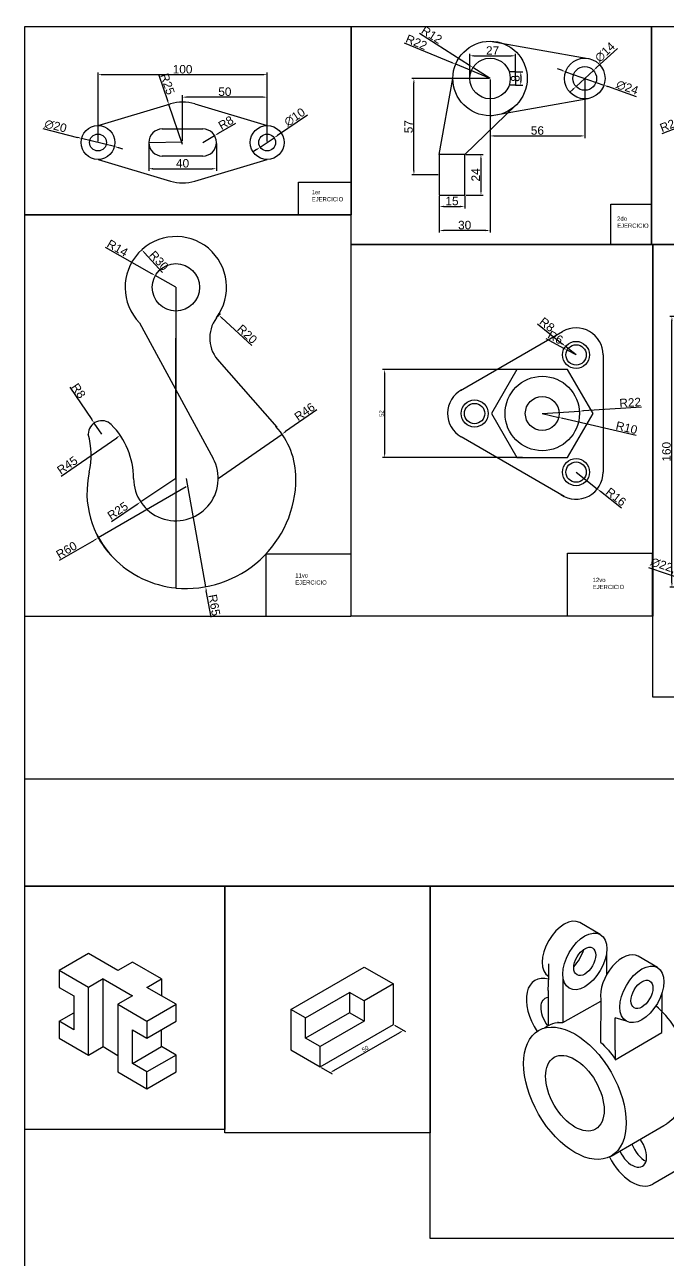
# Model space of a CAD drawing. Header units: millimetres. Extents: x 0 to 5174, y 0 to 1719.
# Drawn here: x 2487 to 2867, y 969 to 1699 of the extents above; entities that cross this region are included whole.
import ezdxf

# ---------------------------------------------------------------- set-up
doc = ezdxf.new("R2010")
doc.units = ezdxf.units.MM
doc.styles.get("Standard").update_dxf_attribs({"font": 'arial.ttf'})
doc.dimstyles.new('ISO-25', dxfattribs={"dimtxt": 2.5, "dimasz": 2.5, "dimexe": 1.25, "dimexo": 0.625, "dimtad": 1, "dimtxsty": 'Standard', "dimcen": 2.5, "dimadec": 0, "dimazin": 0, "dimtfac": 1, "dimtmove": 0, "dimatfit": 3, "dimfxl": 1, "dimarcsym": 0})

# ---------------------------------------------------------------- blocks, each defined once
blk = doc.blocks.new('*D1')
at = {"color": 0, "lineweight": -2, "transparency": 16777216}
for p, q in [((2529.92, 1630.18), (2529.92, 1670.9)), ((2532.42, 1669.65), (2627.42, 1669.65)), ((2629.92, 1630.18), (2629.92, 1670.9))]:
    blk.add_line(p, q, dxfattribs=at)
at = {"color": 0, "transparency": 16777216}
for points in [[(2532.42, 1670.06), (2532.42, 1669.23), (2529.92, 1669.65)], [(2627.42, 1670.06), (2627.42, 1669.23), (2629.92, 1669.65)]]:
    blk.add_solid(points, dxfattribs=at)
at = {"layer": 'Defpoints', "color": 0, "transparency": 16777216}
for p in [(2629.92, 1669.65), (2529.92, 1629.55), (2629.92, 1629.55)]:
    blk.add_point(p, dxfattribs=at)
at = {"color": 0, "transparency": 16777216, "insert": (2579.92, 1672.82), "char_height": 5, "attachment_point": 5}
blk.add_mtext('100', dxfattribs=at)
blk = doc.blocks.new('*D2')
at = {"color": 0, "lineweight": -2, "transparency": 16777216}
for p, q in [((2559.92, 1628.93), (2559.92, 1612.8)), ((2599.92, 1628.93), (2599.92, 1612.8)), ((2562.42, 1614.05), (2597.42, 1614.05))]:
    blk.add_line(p, q, dxfattribs=at)
at = {"color": 0, "transparency": 16777216}
for points in [[(2562.42, 1614.47), (2562.42, 1613.63), (2559.92, 1614.05)], [(2597.42, 1614.47), (2597.42, 1613.63), (2599.92, 1614.05)]]:
    blk.add_solid(points, dxfattribs=at)
at = {"layer": 'Defpoints', "color": 0, "transparency": 16777216}
for p in [(2559.92, 1629.55), (2599.92, 1629.55), (2599.92, 1614.05)]:
    blk.add_point(p, dxfattribs=at)
at = {"color": 0, "transparency": 16777216, "insert": (2579.92, 1617.23), "char_height": 5, "attachment_point": 5}
blk.add_mtext('40', dxfattribs=at)
blk = doc.blocks.new('*D3')
at = {"color": 0, "lineweight": -2, "transparency": 16777216}
for p, q in [((2579.91, 1630.57), (2579.91, 1657.61)), ((2629.92, 1630.18), (2629.92, 1657.61)), ((2627.42, 1656.36), (2582.41, 1656.36))]:
    blk.add_line(p, q, dxfattribs=at)
at = {"color": 0, "transparency": 16777216}
for points in [[(2582.41, 1656.78), (2582.41, 1655.94), (2579.91, 1656.36)], [(2627.42, 1656.78), (2627.42, 1655.94), (2629.92, 1656.36)]]:
    blk.add_solid(points, dxfattribs=at)
at = {"layer": 'Defpoints', "color": 0, "transparency": 16777216}
for p in [(2579.91, 1656.36), (2579.91, 1629.95), (2629.92, 1629.55)]:
    blk.add_point(p, dxfattribs=at)
at = {"color": 0, "transparency": 16777216, "insert": (2604.92, 1659.54), "char_height": 5, "attachment_point": 5}
blk.add_mtext('50', dxfattribs=at)
blk = doc.blocks.new('*D4')
at = {"color": 0, "lineweight": -2, "transparency": 16777216}
for p, q in [((2653.81, 1645.65), (2636.14, 1633.74)), ((2625.77, 1626.76), (2634.07, 1632.35)), ((2623.7, 1625.36), (2621.63, 1623.97))]:
    blk.add_line(p, q, dxfattribs=at)
at = {"color": 0, "transparency": 16777216}
for points in [[(2635.91, 1634.09), (2636.37, 1633.4), (2634.07, 1632.35)], [(2623.47, 1625.71), (2623.93, 1625.02), (2625.77, 1626.76)]]:
    blk.add_solid(points, dxfattribs=at)
at = {"layer": 'Defpoints', "color": 0, "transparency": 16777216}
for p in [(2634.07, 1632.35), (2625.77, 1626.76)]:
    blk.add_point(p, dxfattribs=at)
at = {"color": 0, "transparency": 16777216, "insert": (2646.21, 1644.53), "char_height": 5, "attachment_point": 5, "rotation": 33.96758}
blk.add_mtext('∅10', dxfattribs=at)
blk = doc.blocks.new('*D5')
at = {"color": 0, "lineweight": -2, "transparency": 16777216}
for p, q in [((2497.33, 1637.73), (2517.79, 1632.6)), ((2539.62, 1627.12), (2520.22, 1631.99)), ((2542.04, 1626.51), (2544.47, 1625.9))]:
    blk.add_line(p, q, dxfattribs=at)
at = {"color": 0, "transparency": 16777216}
for points in [[(2517.9, 1633), (2517.69, 1632.19), (2520.22, 1631.99)], [(2542.14, 1626.91), (2541.94, 1626.11), (2539.62, 1627.12)]]:
    blk.add_solid(points, dxfattribs=at)
at = {"layer": 'Defpoints', "color": 0, "transparency": 16777216}
for p in [(2520.22, 1631.99), (2539.62, 1627.12)]:
    blk.add_point(p, dxfattribs=at)
at = {"color": 0, "transparency": 16777216, "insert": (2504.85, 1639.27), "char_height": 5, "attachment_point": 5, "rotation": 345.91041}
blk.add_mtext('∅20', dxfattribs=at)
blk = doc.blocks.new('*D6')
at = {"color": 0, "lineweight": -2, "transparency": 16777216}
for p, q in [((2611.18, 1640.84), (2600.98, 1634.86)), ((2591.92, 1629.55), (2598.82, 1633.6))]:
    blk.add_line(p, q, dxfattribs=at)
at = {"color": 0, "transparency": 16777216}
blk.add_solid([(2600.77, 1635.22), (2601.19, 1634.5), (2598.82, 1633.6)], dxfattribs=at)
at = {"layer": 'Defpoints', "color": 0, "transparency": 16777216}
for p in [(2591.92, 1629.55), (2598.82, 1633.6)]:
    blk.add_point(p, dxfattribs=at)
at = {"color": 0, "transparency": 16777216, "insert": (2605.55, 1641.22), "char_height": 5, "attachment_point": 5, "rotation": 30.36432}
blk.add_mtext('R8', dxfattribs=at)
blk = doc.blocks.new('*D7')
at = {"color": 0, "lineweight": -2, "transparency": 16777216}
for p, q in [((2565.86, 1669.34), (2570.97, 1654.46)), ((2579.92, 1628.45), (2571.79, 1652.09))]:
    blk.add_line(p, q, dxfattribs=at)
blk.add_arc((2579.92, 1628.45), 25, 108.13164, 111.84749, dxfattribs=at)
at = {"color": 0, "transparency": 16777216}
blk.add_solid([(2571.37, 1654.59), (2570.58, 1654.32), (2571.79, 1652.09)], dxfattribs=at)
at = {"layer": 'Defpoints', "color": 0, "transparency": 16777216}
for p in [(2571.79, 1652.09), (2579.92, 1628.45)]:
    blk.add_point(p, dxfattribs=at)
at = {"color": 0, "transparency": 16777216, "insert": (2571.01, 1664.11), "char_height": 5, "attachment_point": 5, "rotation": 288.9827}
blk.add_mtext('R25', dxfattribs=at)
blk = doc.blocks.new('*D8')
at = {"color": 0, "lineweight": -2, "transparency": 16777216}
for p, q in [((2731.72, 1597.77), (2731.72, 1590.51)), ((2734.22, 1591.76), (2744.22, 1591.76)), ((2746.72, 1597.77), (2746.72, 1590.51))]:
    blk.add_line(p, q, dxfattribs=at)
at = {"color": 0, "transparency": 16777216}
for points in [[(2734.22, 1592.18), (2734.22, 1591.34), (2731.72, 1591.76)], [(2744.22, 1592.18), (2744.22, 1591.34), (2746.72, 1591.76)]]:
    blk.add_solid(points, dxfattribs=at)
at = {"layer": 'Defpoints', "color": 0, "transparency": 16777216}
for p in [(2731.72, 1598.4), (2746.72, 1598.4), (2746.72, 1591.76)]:
    blk.add_point(p, dxfattribs=at)
at = {"color": 0, "transparency": 16777216, "insert": (2739.22, 1594.94), "char_height": 5, "attachment_point": 5}
blk.add_mtext('15', dxfattribs=at)
blk = doc.blocks.new('*D9')
at = {"color": 0, "lineweight": -2, "transparency": 16777216}
for p, q in [((2761.72, 1666.77), (2761.72, 1576.29)), ((2731.72, 1597.77), (2731.72, 1576.29)), ((2759.22, 1577.54), (2734.22, 1577.54))]:
    blk.add_line(p, q, dxfattribs=at)
at = {"color": 0, "transparency": 16777216}
for points in [[(2734.22, 1577.96), (2734.22, 1577.13), (2731.72, 1577.54)], [(2759.22, 1577.96), (2759.22, 1577.13), (2761.72, 1577.54)]]:
    blk.add_solid(points, dxfattribs=at)
at = {"layer": 'Defpoints', "color": 0, "transparency": 16777216}
for p in [(2761.72, 1667.4), (2731.72, 1598.4), (2731.72, 1577.54)]:
    blk.add_point(p, dxfattribs=at)
at = {"color": 0, "transparency": 16777216, "insert": (2746.72, 1580.72), "char_height": 5, "attachment_point": 5}
blk.add_mtext('30', dxfattribs=at)
blk = doc.blocks.new('*D10')
at = {"color": 0, "lineweight": -2, "transparency": 16777216}
for p, q in [((2747.35, 1622.4), (2757.6, 1622.4)), ((2756.35, 1619.9), (2756.35, 1600.9)), ((2747.35, 1598.4), (2757.6, 1598.4))]:
    blk.add_line(p, q, dxfattribs=at)
at = {"color": 0, "transparency": 16777216}
for points in [[(2755.94, 1619.9), (2756.77, 1619.9), (2756.35, 1622.4)], [(2755.94, 1600.9), (2756.77, 1600.9), (2756.35, 1598.4)]]:
    blk.add_solid(points, dxfattribs=at)
at = {"layer": 'Defpoints', "color": 0, "transparency": 16777216}
for p in [(2746.72, 1622.4), (2746.72, 1598.4), (2756.35, 1598.4)]:
    blk.add_point(p, dxfattribs=at)
at = {"color": 0, "transparency": 16777216, "insert": (2753.22, 1610.4), "char_height": 5, "attachment_point": 5, "rotation": 90}
blk.add_mtext('24', dxfattribs=at)
blk = doc.blocks.new('*D11')
at = {"color": 0, "lineweight": -2, "transparency": 16777216}
for p, q in [((2761.72, 1666.77), (2761.72, 1632.18)), ((2817.72, 1666.77), (2817.72, 1632.18)), ((2764.22, 1633.43), (2815.22, 1633.43))]:
    blk.add_line(p, q, dxfattribs=at)
at = {"color": 0, "transparency": 16777216}
for points in [[(2764.22, 1633.85), (2764.22, 1633.02), (2761.72, 1633.43)], [(2815.22, 1633.85), (2815.22, 1633.02), (2817.72, 1633.43)]]:
    blk.add_solid(points, dxfattribs=at)
at = {"layer": 'Defpoints', "color": 0, "transparency": 16777216}
for p in [(2761.72, 1667.4), (2817.72, 1667.4), (2817.72, 1633.43)]:
    blk.add_point(p, dxfattribs=at)
at = {"color": 0, "transparency": 16777216, "insert": (2789.72, 1636.61), "char_height": 5, "attachment_point": 5}
blk.add_mtext('56', dxfattribs=at)
blk = doc.blocks.new('*D12')
at = {"color": 0, "lineweight": -2, "transparency": 16777216}
for p, q in [((2837.03, 1685.19), (2824.71, 1673.83)), ((2812.57, 1662.65), (2822.87, 1672.14)), ((2810.73, 1660.96), (2808.9, 1659.26))]:
    blk.add_line(p, q, dxfattribs=at)
at = {"color": 0, "transparency": 16777216}
for points in [[(2824.42, 1674.14), (2824.99, 1673.53), (2822.87, 1672.14)], [(2810.45, 1661.26), (2811.02, 1660.65), (2812.57, 1662.65)]]:
    blk.add_solid(points, dxfattribs=at)
at = {"layer": 'Defpoints', "color": 0, "transparency": 16777216}
for p in [(2822.87, 1672.14), (2812.57, 1662.65)]:
    blk.add_point(p, dxfattribs=at)
at = {"color": 0, "transparency": 16777216, "insert": (2829.69, 1682.94), "char_height": 5, "attachment_point": 5, "rotation": 42.65937}
blk.add_mtext('∅14', dxfattribs=at)
blk = doc.blocks.new('*D13')
at = {"color": 0, "lineweight": -2, "transparency": 16777216}
for p, q in [((2804.04, 1672.21), (2801.69, 1673.04)), ((2806.4, 1671.38), (2829.04, 1663.41)), ((2848.28, 1656.63), (2831.4, 1662.58))]:
    blk.add_line(p, q, dxfattribs=at)
at = {"color": 0, "transparency": 16777216}
for points in [[(2804.18, 1672.61), (2803.91, 1671.82), (2806.4, 1671.38)], [(2831.53, 1662.97), (2831.26, 1662.18), (2829.04, 1663.41)]]:
    blk.add_solid(points, dxfattribs=at)
at = {"layer": 'Defpoints', "color": 0, "transparency": 16777216}
for p in [(2806.4, 1671.38), (2829.04, 1663.41)]:
    blk.add_point(p, dxfattribs=at)
at = {"color": 0, "transparency": 16777216, "insert": (2842.86, 1662.06), "char_height": 5, "attachment_point": 5, "rotation": 340.59163}
blk.add_mtext('∅24', dxfattribs=at)
blk = doc.blocks.new('*D14')
at = {"color": 0, "lineweight": -2, "transparency": 16777216}
for p, q in [((2720.07, 1694.11), (2749.52, 1675.22)), ((2761.72, 1667.4), (2751.62, 1673.87))]:
    blk.add_line(p, q, dxfattribs=at)
at = {"color": 0, "transparency": 16777216}
blk.add_solid([(2749.74, 1675.57), (2749.29, 1674.87), (2751.62, 1673.87)], dxfattribs=at)
at = {"layer": 'Defpoints', "color": 0, "transparency": 16777216}
for p in [(2751.62, 1673.87), (2761.72, 1667.4)]:
    blk.add_point(p, dxfattribs=at)
at = {"color": 0, "transparency": 16777216, "insert": (2727.29, 1693.2), "char_height": 5, "attachment_point": 5, "rotation": 327.32363}
blk.add_mtext('R12', dxfattribs=at)
blk = doc.blocks.new('*D15')
at = {"color": 0, "lineweight": -2, "transparency": 16777216}
for p, q in [((2710.92, 1688.47), (2739.09, 1676.78)), ((2761.72, 1667.4), (2741.4, 1675.83))]:
    blk.add_line(p, q, dxfattribs=at)
at = {"color": 0, "transparency": 16777216}
blk.add_solid([(2739.25, 1677.17), (2738.93, 1676.4), (2741.4, 1675.83)], dxfattribs=at)
at = {"layer": 'Defpoints', "color": 0, "transparency": 16777216}
for p in [(2741.4, 1675.83), (2761.72, 1667.4)]:
    blk.add_point(p, dxfattribs=at)
at = {"color": 0, "transparency": 16777216, "insert": (2718.19, 1688.85), "char_height": 5, "attachment_point": 5, "rotation": 337.46664}
blk.add_mtext('R22', dxfattribs=at)
blk = doc.blocks.new('*D16')
at = {"color": 0, "lineweight": -2, "transparency": 16777216}
for p, q in [((2749.72, 1668.02), (2749.72, 1682.03)), ((2752.22, 1680.78), (2774.22, 1680.78)), ((2776.72, 1668.02), (2776.72, 1682.03))]:
    blk.add_line(p, q, dxfattribs=at)
at = {"color": 0, "transparency": 16777216}
for points in [[(2752.22, 1681.2), (2752.22, 1680.37), (2749.72, 1680.78)], [(2774.22, 1681.2), (2774.22, 1680.37), (2776.72, 1680.78)]]:
    blk.add_solid(points, dxfattribs=at)
at = {"layer": 'Defpoints', "color": 0, "transparency": 16777216}
for p in [(2776.72, 1680.78), (2749.72, 1667.4), (2776.72, 1667.4)]:
    blk.add_point(p, dxfattribs=at)
at = {"color": 0, "transparency": 16777216, "insert": (2763.22, 1683.92), "char_height": 5, "attachment_point": 5}
blk.add_mtext('27', dxfattribs=at)
blk = doc.blocks.new('*D17')
at = {"color": 0, "lineweight": -2, "transparency": 16777216}
for p, q in [((2776.74, 1671.4), (2781.14, 1671.4)), ((2779.89, 1668.9), (2779.89, 1665.89)), ((2776.74, 1663.39), (2781.14, 1663.39))]:
    blk.add_line(p, q, dxfattribs=at)
at = {"color": 0, "transparency": 16777216}
for points in [[(2779.47, 1668.9), (2780.31, 1668.9), (2779.89, 1671.4)], [(2779.47, 1665.89), (2780.31, 1665.89), (2779.89, 1663.39)]]:
    blk.add_solid(points, dxfattribs=at)
at = {"layer": 'Defpoints', "color": 0, "transparency": 16777216}
for p in [(2776.11, 1671.4), (2776.11, 1663.39), (2779.89, 1663.39)]:
    blk.add_point(p, dxfattribs=at)
at = {"color": 0, "transparency": 16777216, "insert": (2776.71, 1667.39), "char_height": 5, "attachment_point": 5, "rotation": 90}
blk.add_mtext('8', dxfattribs=at)
blk = doc.blocks.new('*D18')
at = {"color": 0, "lineweight": -2, "transparency": 16777216}
for p, q in [((2761.1, 1667.4), (2715.45, 1667.4)), ((2716.7, 1612.9), (2716.7, 1664.9)), ((2731.1, 1610.4), (2715.45, 1610.4))]:
    blk.add_line(p, q, dxfattribs=at)
at = {"color": 0, "transparency": 16777216}
for points in [[(2716.29, 1664.9), (2717.12, 1664.9), (2716.7, 1667.4)], [(2716.29, 1612.9), (2717.12, 1612.9), (2716.7, 1610.4)]]:
    blk.add_solid(points, dxfattribs=at)
at = {"layer": 'Defpoints', "color": 0, "transparency": 16777216}
for p in [(2716.7, 1667.4), (2761.72, 1667.4), (2731.72, 1610.4)]:
    blk.add_point(p, dxfattribs=at)
at = {"color": 0, "transparency": 16777216, "insert": (2713.54, 1638.9), "char_height": 5, "attachment_point": 5, "rotation": 90}
blk.add_mtext('57', dxfattribs=at)
blk = doc.blocks.new('*D24')
at = {"color": 0, "lineweight": -2, "transparency": 16777216}
for p, q in [((2914.43, 1654.97), (2891.18, 1645.79)), ((2863.43, 1634.83), (2888.85, 1644.87))]:
    blk.add_line(p, q, dxfattribs=at)
at = {"color": 0, "transparency": 16777216}
blk.add_solid([(2888.7, 1645.26), (2889.01, 1644.48), (2891.18, 1645.79)], dxfattribs=at)
at = {"layer": 'Defpoints', "color": 0, "transparency": 16777216}
for p in [(2914.43, 1654.97), (2891.18, 1645.79)]:
    blk.add_point(p, dxfattribs=at)
at = {"color": 0, "transparency": 16777216, "insert": (2868.42, 1640.22), "char_height": 5, "attachment_point": 5, "rotation": 21.54488}
blk.add_mtext('R25', dxfattribs=at)
blk = doc.blocks.new('*D88')
at = {"color": 0, "lineweight": -2, "transparency": 16777216}
for p, q in [((2513.16, 1484.84), (2526.2, 1465.78)), ((2532.13, 1457.12), (2527.61, 1463.72))]:
    blk.add_line(p, q, dxfattribs=at)
at = {"color": 0, "transparency": 16777216}
blk.add_solid([(2526.54, 1466.02), (2525.86, 1465.55), (2527.61, 1463.72)], dxfattribs=at)
at = {"layer": 'Defpoints', "color": 0, "transparency": 16777216}
for p in [(2527.61, 1463.72), (2532.13, 1457.12)]:
    blk.add_point(p, dxfattribs=at)
at = {"color": 0, "transparency": 16777216, "insert": (2518.42, 1482.79), "char_height": 5, "attachment_point": 5, "rotation": 304.37772}
blk.add_mtext('R8', dxfattribs=at)
blk = doc.blocks.new('*D89')
at = {"color": 0, "lineweight": -2, "transparency": 16777216}
blk.add_line((2508.11, 1432.43), (2540.99, 1455.02), dxfattribs=at)
at = {"color": 0, "transparency": 16777216}
blk.add_solid([(2540.76, 1455.37), (2541.23, 1454.68), (2543.05, 1456.44)], dxfattribs=at)
at = {"layer": 'Defpoints', "color": 0, "transparency": 16777216}
for p in [(2543.05, 1456.44), (2505.97, 1430.95)]:
    blk.add_point(p, dxfattribs=at)
at = {"color": 0, "transparency": 16777216, "insert": (2511.77, 1438.79), "char_height": 5, "attachment_point": 5, "rotation": 34.49666}
blk.add_mtext('R45', dxfattribs=at)
blk = doc.blocks.new('*D90')
at = {"color": 0, "lineweight": -2, "transparency": 16777216}
for p, q in [((2575.97, 1430.95), (2555.15, 1417.1)), ((2537.82, 1405.57), (2553.07, 1415.72))]:
    blk.add_line(p, q, dxfattribs=at)
at = {"color": 0, "transparency": 16777216}
blk.add_solid([(2552.84, 1416.07), (2553.3, 1415.37), (2555.15, 1417.1)], dxfattribs=at)
at = {"layer": 'Defpoints', "color": 0, "transparency": 16777216}
for p in [(2575.97, 1430.95), (2555.15, 1417.1)]:
    blk.add_point(p, dxfattribs=at)
at = {"color": 0, "transparency": 16777216, "insert": (2541.57, 1411.88), "char_height": 5, "attachment_point": 5, "rotation": 33.64312}
blk.add_mtext('R25', dxfattribs=at)
blk = doc.blocks.new('*D91')
at = {"color": 0, "lineweight": -2, "transparency": 16777216}
for p, q in [((2581.97, 1425.95), (2530.06, 1395.86)), ((2507.2, 1382.6), (2527.9, 1394.6))]:
    blk.add_line(p, q, dxfattribs=at)
blk.add_arc((2581.97, 1425.95), 60, 208.91394, 223.69991, dxfattribs=at)
at = {"color": 0, "transparency": 16777216}
blk.add_solid([(2527.69, 1394.96), (2528.11, 1394.24), (2530.06, 1395.86)], dxfattribs=at)
at = {"layer": 'Defpoints', "color": 0, "transparency": 16777216}
for p in [(2581.97, 1425.95), (2530.06, 1395.86)]:
    blk.add_point(p, dxfattribs=at)
at = {"color": 0, "transparency": 16777216, "insert": (2511.3, 1388.65), "char_height": 5, "attachment_point": 5, "rotation": 30.1076}
blk.add_mtext('R60', dxfattribs=at)
blk = doc.blocks.new('*D92')
at = {"color": 0, "lineweight": -2, "transparency": 16777216}
blk.add_line((2620.8, 1509.47), (2603.14, 1525.86), dxfattribs=at)
blk.add_arc((2615.97, 1513.95), 20, 133.56187, 141.33961, dxfattribs=at)
at = {"color": 0, "transparency": 16777216}
blk.add_solid([(2603.42, 1526.16), (2602.85, 1525.55), (2601.3, 1527.56)], dxfattribs=at)
at = {"layer": 'Defpoints', "color": 0, "transparency": 16777216}
for p in [(2601.3, 1527.56), (2615.97, 1513.95)]:
    blk.add_point(p, dxfattribs=at)
at = {"color": 0, "transparency": 16777216, "insert": (2618.13, 1516.28), "char_height": 5, "attachment_point": 5, "rotation": 317.14286}
blk.add_mtext('R20', dxfattribs=at)
blk = doc.blocks.new('*D93')
at = {"color": 0, "lineweight": -2, "transparency": 16777216}
for p, q in [((2534.19, 1567.71), (2561.62, 1552.11)), ((2575.97, 1543.95), (2563.8, 1550.88))]:
    blk.add_line(p, q, dxfattribs=at)
at = {"color": 0, "transparency": 16777216}
blk.add_solid([(2561.83, 1552.47), (2561.42, 1551.75), (2563.8, 1550.88)], dxfattribs=at)
at = {"layer": 'Defpoints', "color": 0, "transparency": 16777216}
for p in [(2563.8, 1550.88), (2575.97, 1543.95)]:
    blk.add_point(p, dxfattribs=at)
at = {"color": 0, "transparency": 16777216, "insert": (2541.47, 1567.18), "char_height": 5, "attachment_point": 5, "rotation": 330.37151}
blk.add_mtext('R14', dxfattribs=at)
blk = doc.blocks.new('*D94')
at = {"color": 0, "lineweight": -2, "transparency": 16777216}
blk.add_line((2568.01, 1552.7), (2557.46, 1564.3), dxfattribs=at)
at = {"color": 0, "transparency": 16777216}
blk.add_solid([(2557.77, 1564.58), (2557.15, 1564.02), (2555.78, 1566.15)], dxfattribs=at)
at = {"layer": 'Defpoints', "color": 0, "transparency": 16777216}
for p in [(2555.78, 1566.15), (2575.97, 1543.95)]:
    blk.add_point(p, dxfattribs=at)
at = {"color": 0, "transparency": 16777216, "insert": (2565.93, 1559.71), "char_height": 5, "attachment_point": 5, "rotation": 312.28411}
blk.add_mtext('R30', dxfattribs=at)
blk = doc.blocks.new('*D95')
at = {"color": 0, "lineweight": -2, "transparency": 16777216}
for p, q in [((2659.32, 1471.54), (2640.78, 1458.64)), ((2600.97, 1430.95), (2638.73, 1457.22))]:
    blk.add_line(p, q, dxfattribs=at)
at = {"color": 0, "transparency": 16777216}
blk.add_solid([(2640.55, 1458.99), (2641.02, 1458.3), (2638.73, 1457.22)], dxfattribs=at)
at = {"layer": 'Defpoints', "color": 0, "transparency": 16777216}
for p in [(2638.73, 1457.22), (2600.97, 1430.95)]:
    blk.add_point(p, dxfattribs=at)
at = {"color": 0, "transparency": 16777216, "insert": (2652.09, 1470.38), "char_height": 5, "attachment_point": 5, "rotation": 34.81551}
blk.add_mtext('R46', dxfattribs=at)
blk = doc.blocks.new('*D96')
at = {"color": 0, "lineweight": -2, "transparency": 16777216}
for p, q in [((2581.97, 1430.95), (2593.51, 1366.99)), ((2596.74, 1349.04), (2593.95, 1364.53))]:
    blk.add_line(p, q, dxfattribs=at)
at = {"color": 0, "transparency": 16777216}
blk.add_solid([(2594.36, 1364.6), (2593.54, 1364.45), (2593.51, 1366.99)], dxfattribs=at)
at = {"layer": 'Defpoints', "color": 0, "transparency": 16777216}
for p in [(2581.97, 1430.95), (2593.51, 1366.99)]:
    blk.add_point(p, dxfattribs=at)
at = {"color": 0, "transparency": 16777216, "insert": (2598.7, 1356.12), "char_height": 5, "attachment_point": 5, "rotation": 280.22686}
blk.add_mtext('R65', dxfattribs=at)
blk = doc.blocks.new('*D97')
at = {"color": 0, "lineweight": -2, "transparency": 16777216}
for p, q in [((2794.77, 1513.75), (2805.13, 1508.08)), ((2812.59, 1504), (2807.33, 1506.88))]:
    blk.add_line(p, q, dxfattribs=at)
at = {"color": 0, "transparency": 16777216}
blk.add_solid([(2805.33, 1508.45), (2804.93, 1507.72), (2807.33, 1506.88)], dxfattribs=at)
at = {"layer": 'Defpoints', "color": 0, "transparency": 16777216}
for p in [(2807.33, 1506.88), (2812.59, 1504)]:
    blk.add_point(p, dxfattribs=at)
at = {"color": 0, "transparency": 16777216, "insert": (2800.38, 1514.3), "char_height": 5, "attachment_point": 5, "rotation": 331.30298}
blk.add_mtext('R6', dxfattribs=at)
blk = doc.blocks.new('*D98')
at = {"color": 0, "lineweight": -2, "transparency": 16777216}
for p, q in [((2789.83, 1522.39), (2804.42, 1510.6)), ((2812.59, 1504), (2806.37, 1509.03))]:
    blk.add_line(p, q, dxfattribs=at)
at = {"color": 0, "transparency": 16777216}
blk.add_solid([(2804.68, 1510.92), (2804.16, 1510.28), (2806.37, 1509.03)], dxfattribs=at)
at = {"layer": 'Defpoints', "color": 0, "transparency": 16777216}
for p in [(2806.37, 1509.03), (2812.59, 1504)]:
    blk.add_point(p, dxfattribs=at)
at = {"color": 0, "transparency": 16777216, "insert": (2795.46, 1521.93), "char_height": 5, "attachment_point": 5, "rotation": 321.05663}
blk.add_mtext('R8', dxfattribs=at)
blk = doc.blocks.new('*D99')
at = {"color": 0, "lineweight": -2, "transparency": 16777216}
for p, q in [((2780.95, 1495.36), (2698.16, 1495.36)), ((2699.41, 1492.86), (2699.41, 1445.86)), ((2780.95, 1443.36), (2698.16, 1443.36))]:
    blk.add_line(p, q, dxfattribs=at)
at = {"color": 0, "transparency": 16777216}
for points in [[(2698.99, 1492.86), (2699.83, 1492.86), (2699.41, 1495.36)], [(2698.99, 1445.86), (2699.83, 1445.86), (2699.41, 1443.36)]]:
    blk.add_solid(points, dxfattribs=at)
at = {"layer": 'Defpoints', "color": 0, "transparency": 16777216}
for p in [(2781.58, 1495.36), (2699.41, 1443.36), (2781.58, 1443.36)]:
    blk.add_point(p, dxfattribs=at)
at = {"color": 0, "transparency": 16777216, "insert": (2697.51, 1469.36), "char_height": 2.5, "attachment_point": 5, "rotation": 90}
blk.add_mtext('52', dxfattribs=at)
blk = doc.blocks.new('*D100')
at = {"color": 0, "lineweight": -2, "transparency": 16777216}
for p, q in [((2812.59, 1434.72), (2825.14, 1424.79)), ((2839.4, 1413.5), (2827.1, 1423.24))]:
    blk.add_line(p, q, dxfattribs=at)
at = {"color": 0, "transparency": 16777216}
blk.add_solid([(2827.36, 1423.57), (2826.84, 1422.91), (2825.14, 1424.79)], dxfattribs=at)
at = {"layer": 'Defpoints', "color": 0, "transparency": 16777216}
for p in [(2812.59, 1434.72), (2825.14, 1424.79)]:
    blk.add_point(p, dxfattribs=at)
at = {"color": 0, "transparency": 16777216, "insert": (2836.2, 1420.09), "char_height": 5, "attachment_point": 5, "rotation": 321.65014}
blk.add_mtext('R16', dxfattribs=at)
blk = doc.blocks.new('*D101')
at = {"color": 0, "lineweight": -2, "transparency": 16777216}
for p, q in [((2792.59, 1469.36), (2802.32, 1467.08)), ((2848.16, 1456.34), (2804.76, 1466.51))]:
    blk.add_line(p, q, dxfattribs=at)
at = {"color": 0, "transparency": 16777216}
blk.add_solid([(2804.85, 1466.91), (2804.66, 1466.1), (2802.32, 1467.08)], dxfattribs=at)
at = {"layer": 'Defpoints', "color": 0, "transparency": 16777216}
for p in [(2792.59, 1469.36), (2802.32, 1467.08)]:
    blk.add_point(p, dxfattribs=at)
at = {"color": 0, "transparency": 16777216, "insert": (2842.47, 1460.94), "char_height": 5, "attachment_point": 5, "rotation": 346.81542}
blk.add_mtext('R10', dxfattribs=at)
blk = doc.blocks.new('*D102')
at = {"color": 0, "lineweight": -2, "transparency": 16777216}
for p, q in [((2792.59, 1469.36), (2814.54, 1470.78)), ((2851.34, 1473.17), (2817.04, 1470.94))]:
    blk.add_line(p, q, dxfattribs=at)
at = {"color": 0, "transparency": 16777216}
blk.add_solid([(2817.01, 1471.36), (2817.06, 1470.53), (2814.54, 1470.78)], dxfattribs=at)
at = {"layer": 'Defpoints', "color": 0, "transparency": 16777216}
for p in [(2792.59, 1469.36), (2814.54, 1470.78)]:
    blk.add_point(p, dxfattribs=at)
at = {"color": 0, "transparency": 16777216, "insert": (2844.58, 1475.87), "char_height": 5, "attachment_point": 5, "rotation": 3.70815}
blk.add_mtext('R22', dxfattribs=at)
blk = doc.blocks.new('*D103')
at = {"color": 0, "lineweight": -2, "transparency": 16777216}
for p, q in [((2855.32, 1378.42), (2876.33, 1371.22)), ((2899.98, 1363.11), (2878.7, 1370.41)), ((2902.35, 1362.3), (2904.71, 1361.49))]:
    blk.add_line(p, q, dxfattribs=at)
at = {"color": 0, "transparency": 16777216}
for points in [[(2876.47, 1371.61), (2876.2, 1370.83), (2878.7, 1370.41)], [(2902.48, 1362.7), (2902.21, 1361.91), (2899.98, 1363.11)]]:
    blk.add_solid(points, dxfattribs=at)
at = {"layer": 'Defpoints', "color": 0, "transparency": 16777216}
for p in [(2878.7, 1370.41), (2899.98, 1363.11)]:
    blk.add_point(p, dxfattribs=at)
at = {"color": 0, "transparency": 16777216, "insert": (2865.85, 1378.74), "char_height": 5, "attachment_point": 5, "rotation": 341.08095}
blk.add_mtext('∅22,5', dxfattribs=at)
blk = doc.blocks.new('*D113')
at = {"color": 0, "lineweight": -2, "transparency": 16777216}
for p, q in [((2945.72, 1526.76), (2868.01, 1526.76)), ((2869.26, 1369.26), (2869.26, 1524.26)), ((2888.72, 1366.76), (2868.01, 1366.76))]:
    blk.add_line(p, q, dxfattribs=at)
at = {"color": 0, "transparency": 16777216}
for points in [[(2868.84, 1524.26), (2869.67, 1524.26), (2869.26, 1526.76)], [(2868.84, 1369.26), (2869.67, 1369.26), (2869.26, 1366.76)]]:
    blk.add_solid(points, dxfattribs=at)
at = {"layer": 'Defpoints', "color": 0, "transparency": 16777216}
for p in [(2869.26, 1526.76), (2946.34, 1526.76), (2889.34, 1366.76)]:
    blk.add_point(p, dxfattribs=at)
at = {"color": 0, "transparency": 16777216, "insert": (2866.08, 1446.76), "char_height": 5, "attachment_point": 5, "rotation": 90}
blk.add_mtext('160', dxfattribs=at)
blk = doc.blocks.new('*D177')
at = {"color": 0, "lineweight": -2, "transparency": 16777216}
for p, q in [((2669.37, 1081.03), (2708.34, 1103.53)), ((2705.19, 1107.85), (2711.76, 1104.05)), ((2661.89, 1082.85), (2668.46, 1079.05))]:
    blk.add_line(p, q, dxfattribs=at)
at = {"color": 0, "transparency": 16777216}
for points in [[(2708.14, 1103.89), (2708.55, 1103.16), (2710.51, 1104.78)], [(2669.16, 1081.39), (2669.58, 1080.66), (2667.21, 1079.78)]]:
    blk.add_solid(points, dxfattribs=at)
at = {"layer": 'Defpoints', "color": 0, "transparency": 16777216}
for p in [(2704.57, 1108.21), (2710.51, 1104.78), (2661.27, 1083.21)]:
    blk.add_point(p, dxfattribs=at)
at = {"color": 0, "transparency": 16777216, "insert": (2687.91, 1093.92), "char_height": 2.5, "attachment_point": 5, "rotation": 30}
blk.add_mtext('50', dxfattribs=at)

msp = doc.modelspace()

# ---------------------------------------------------------------- linework, layer by layer
for p, q in [((2761.72, 1689.396), (2819.792, 1679.216)), ((2776.72, 1671.396), (2772.984, 1671.396)), ((2776.72, 1667.396), (2776.72, 1671.396)), ((2731.72, 1622.396), (2739.72, 1667.396)), ((2776.72, 1667.396), (2776.72, 1663.396)), ((2776.769, 1663.394), (2773.135, 1663.394)), ((2529.919, 1639.553), (2572.735, 1652.398)), ((2587.102, 1652.398), (2629.919, 1639.553)), ((2746.72, 1622.396), (2776.984, 1651.552)), ((2761.72, 1645.396), (2819.792, 1655.576)), ((2567.919, 1637.553), (2579.919, 1637.553)), ((2579.919, 1637.553), (2591.919, 1637.553)), ((2559.919, 1629.553), (2579.915, 1629.948)), ((2591.919, 1621.553), (2567.919, 1621.553)), ((2746.72, 1622.396), (2731.72, 1622.396)), ((2731.72, 1622.396), (2731.72, 1598.396)), ((2746.72, 1598.396), (2746.72, 1622.396)), ((2529.919, 1619.553), (2572.735, 1606.708)), ((2587.102, 1606.708), (2629.919, 1619.553)), ((2648.478, 1586.762), (2648.478, 1606.168)), ((2648.478, 1606.168), (2679.654, 1606.168)), ((2731.72, 1598.396), (2746.72, 1598.396)), ((2833.086, 1569.215), (2833.086, 1593.178)), ((2833.086, 1593.178), (2857.179, 1593.178)), ((2575.965, 1543.954), (2575.965, 1430.954)), ((2554.514, 1522.982), (2597.944, 1442.869)), ((2744.25, 1483.014), (2804.587, 1517.855)), ((2575.965, 1430.954), (2575.965, 1513.954)), ((2828.588, 1503.999), (2828.588, 1434.717)), ((2600.108, 1501.766), (2635.575, 1461.255)), ((2635.116, 1461.78), (2635.112, 1461.776)), ((2524.128, 1457.13), (2524.128, 1457.13)), ((2524.128, 1457.129), (2524.128, 1457.129)), ((2524.128, 1457.129), (2524.128, 1457.128)), ((2805.61, 1420.319), (2744.597, 1455.497)), ((2575.965, 1430.954), (2575.965, 1370.954)), ((2575.933, 1366.258), (2575.931, 1366.235)), ((2575.965, 1370.954), (2575.933, 1366.258)), ((2826.921, 1161.462), (2814.759, 1168.462)), ((2524.24, 1150.174), (2506.919, 1140.174)), ((2541.56, 1140.174), (2524.24, 1150.174)), ((2830.655, 1151.446), (2830.655, 1137.981)), ((2860.696, 1141.962), (2849.221, 1148.587)), ((2506.919, 1140.174), (2506.919, 1130.174)), ((2524.24, 1130.174), (2506.919, 1140.174)), ((2550.221, 1145.174), (2541.56, 1140.174)), ((2567.541, 1135.174), (2550.221, 1145.174)), ((2643.946, 1117.206), (2687.247, 1142.206)), ((2687.247, 1142.206), (2704.568, 1132.206)), ((2796.395, 1136.638), (2796.395, 1144.054)), ((2532.9, 1135.174), (2524.24, 1130.174)), ((2532.9, 1095.174), (2532.9, 1135.174)), ((2532.9, 1135.174), (2550.221, 1125.174)), ((2558.881, 1130.174), (2567.541, 1135.174)), ((2567.541, 1135.174), (2567.541, 1125.174)), ((2704.568, 1132.206), (2687.247, 1122.206)), ((2704.568, 1108.206), (2704.568, 1132.206)), ((2796.134, 1128.294), (2796.395, 1136.638)), ((2804.816, 1136.526), (2804.772, 1110.062)), ((2830.85, 1137.981), (2830.655, 1138.093)), ((2830.85, 1137.981), (2830.655, 1138.093)), ((2506.919, 1130.174), (2515.58, 1125.174)), ((2515.58, 1125.174), (2515.58, 1105.174)), ((2524.24, 1090.174), (2524.24, 1130.174)), ((2550.221, 1125.174), (2541.56, 1120.174)), ((2576.201, 1120.174), (2558.881, 1130.174)), ((2652.606, 1112.206), (2678.587, 1127.206)), ((2678.587, 1127.206), (2678.587, 1115.206)), ((2687.247, 1122.206), (2678.587, 1127.206)), ((2796.134, 1128.294), (2796.134, 1107.769)), ((2863.396, 1103.573), (2863.504, 1127.213)), ((2541.56, 1120.174), (2558.881, 1110.174)), ((2541.56, 1120.174), (2541.56, 1080.174)), ((2558.881, 1110.174), (2576.201, 1120.174)), ((2576.201, 1110.174), (2576.201, 1120.174)), ((2643.946, 1117.206), (2643.946, 1093.206)), ((2652.606, 1112.206), (2643.946, 1117.206)), ((2687.247, 1122.206), (2687.247, 1110.206)), ((2804.738, 1109.459), (2827.193, 1121.936)), ((2827.196, 1122.991), (2827.123, 1097.884)), ((2506.919, 1110.174), (2515.58, 1115.174)), ((2515.58, 1105.174), (2506.919, 1110.174)), ((2506.919, 1110.174), (2506.919, 1100.174)), ((2558.881, 1110.174), (2558.881, 1100.174)), ((2558.881, 1100.174), (2576.201, 1110.174)), ((2678.587, 1115.206), (2652.606, 1100.206)), ((2652.606, 1100.206), (2652.606, 1112.206)), ((2687.247, 1110.206), (2661.267, 1095.206)), ((2687.247, 1110.206), (2678.587, 1115.206)), ((2801.903, 1109.726), (2801.905, 1109.695)), ((2804.772, 1110.062), (2804.738, 1109.459)), ((2804.738, 1109.459), (2804.738, 1109.46)), ((2835.644, 1092.983), (2835.644, 1112.221)), ((2842.325, 1110.142), (2835.644, 1112.221)), ((2550.221, 1085.174), (2550.221, 1105.174)), ((2550.221, 1105.174), (2558.881, 1100.174)), ((2567.541, 1095.174), (2567.541, 1105.174)), ((2661.267, 1083.206), (2704.568, 1108.206)), ((2795.657, 1107.766), (2795.874, 1107.529)), ((2796.134, 1107.769), (2796.132, 1107.671)), ((2835.765, 1087.387), (2863.396, 1103.573)), ((2506.919, 1100.174), (2524.24, 1090.174)), ((2524.24, 1090.174), (2532.9, 1095.174)), ((2532.9, 1095.174), (2541.56, 1089.982)), ((2550.221, 1085.174), (2567.541, 1095.174)), ((2576.201, 1090.174), (2567.541, 1095.174)), ((2661.267, 1095.206), (2652.606, 1100.206)), ((2661.267, 1083.206), (2661.267, 1095.206)), ((2827.123, 1097.884), (2827.124, 1097.723)), ((2576.201, 1090.174), (2558.881, 1080.174)), ((2576.201, 1080.174), (2576.201, 1090.174)), ((2643.946, 1093.206), (2661.267, 1083.206)), ((2827.098, 1089.106), (2827.096, 1088.681)), ((2835.644, 1092.983), (2835.765, 1087.387)), ((2541.56, 1080.174), (2558.881, 1070.174)), ((2558.881, 1080.174), (2550.221, 1085.174)), ((2558.881, 1070.174), (2558.881, 1080.174)), ((2558.881, 1070.174), (2576.201, 1080.174)), ((2833.306, 1030.507), (2864.483, 1048.507)), ((2864.483, 1048.507), (2866.247, 1049.526)), ((2901.214, 1038.839), (2857.913, 1013.839))]:
    msp.add_line(p, q)
for points in [[(2486.561, 1698.02), (2679.654, 1698.02), (2679.654, 1586.762), (2486.561, 1586.762)], [(2486.561, 1698.02), (5011.997, 1698.02), (5011.997, 1189.919), (2486.561, 1189.919)], [(2679.654, 1698.02), (2857.179, 1698.02), (2857.179, 1569.215), (2679.654, 1569.215)], [(2857.179, 1698.02), (3035.373, 1698.02), (3035.373, 1569.203), (2857.179, 1569.203)], [(2486.561, 1586.762), (2679.418, 1586.762), (2679.418, 1349.359), (2486.561, 1349.359)], [(2679.654, 1569.215), (2857.895, 1569.215), (2857.895, 1349.685), (2679.654, 1349.685)], [(2857.895, 1569.203), (3088.39, 1569.203), (3088.39, 1301.723), (2857.895, 1301.723)], [(2777.577, 1495.358), (2762.566, 1469.358), (2777.577, 1443.358), (2807.599, 1443.358), (2822.611, 1469.358), (2807.599, 1495.358)], [(2679.418, 1349.359), (2629.369, 1349.359), (2629.369, 1386.481), (2679.418, 1386.481)], [(2857.522, 1349.685), (2807.473, 1349.685), (2807.473, 1386.807), (2857.522, 1386.807)], [(5011.997, 1189.919), (2486.561, 1189.919), (2486.561, 1253.478), (5011.997, 1253.478)], [(2486.561, 1189.919), (2604.999, 1189.919), (2604.999, 1046.273), (2486.561, 1046.273)], [(2486.561, 1189.919), (5173.625, 1189.919), (5173.625, 482.451), (2486.561, 482.451)], [(2604.999, 1189.919), (2726.241, 1189.919), (2726.241, 1044.234), (2604.999, 1044.234)], [(2726.241, 1189.919), (2968.706, 1189.919), (2968.706, 981.831), (2726.241, 981.831)]]:
    msp.add_lwpolyline(points, close=True)
for centre, radius in [((2761.72, 1667.396), 22), ((2761.72, 1667.396), 12), ((2817.72, 1667.396), 12), ((2817.72, 1667.396), 7), ((2529.919, 1629.553), 10), ((2629.919, 1629.553), 10), ((2529.919, 1629.553), 5), ((2629.919, 1629.553), 5), ((2575.965, 1543.954), 14), ((2812.588, 1503.999), 8), ((2812.588, 1503.999), 6), ((2792.588, 1469.358), 22), ((2752.588, 1469.358), 8), ((2752.588, 1469.358), 6), ((2792.588, 1469.358), 10), ((2812.588, 1434.717), 8), ((2812.588, 1434.717), 6)]:
    msp.add_circle(centre, radius)
for centre, radius, start, end in [((2579.919, 1628.452), 25, 73.300756, 106.699244), ((2567.919, 1629.553), 8, 90, 270), ((2591.919, 1629.553), 8, 270, 90), ((2579.919, 1630.654), 25, 253.300756, 286.699244), ((2575.965, 1543.954), 30, 323.130102, 224.354081), ((2615.965, 1513.954), 20, 143.130102, 224.856236), ((2812.588, 1503.999), 16, 0, 120.003981), ((2752.588, 1469.358), 16, 118.598482, 240.034008), ((2532.128, 1457.117), 8, 45, 179.916975), ((2505.965, 1430.954), 45, 0, 45), ((2600.965, 1430.954), 46, 0, 42.070244), ((2480.885, 1444.677), 45, 347.16487, 16.063721), ((2575.965, 1430.954), 25, 180, 28.462195), ((2578.387, 1422.462), 55, 167.16487, 224.296739), ((2581.965, 1430.954), 65, 264.673373, 0), ((2812.588, 1434.717), 16, 235.92525, 0), ((2581.965, 1425.954), 60, 224.296739, 264.230122)]:
    msp.add_arc(centre, radius, start, end)
for centre, major_axis, start_param, end_param in [((2805.58, 1152.548), (-9.186, -15.91), 3.1423973, 6.2831853), ((2805.58, 1152.548), (-9.186, -15.91), 7.5207591, 8.1888139), ((2840.036, 1132.677), (-9.186, -15.91), 3.1415927, 5.6499324), ((2800.545, 1113.181), (12.247, -21.213), 2.6012097, 4.8059948), ((2852.217, 1089.842), (21.433, -37.123), 1.2862459, 2.1024462), ((2845.665, 1035.052), (6.124, -10.607), 4.5281378, 8.0382328), ((2853.269, 1037.786), (6.124, -10.607), 4.4073562, 5.5785555), ((2845.665, 1035.052), (12.247, -21.213), 4.6189021, 6.2831853)]:
    msp.add_ellipse(centre, major_axis=major_axis, ratio=0.5773503, start_param=start_param, end_param=end_param)
for centre, major_axis in [((2817.736, 1145.552), (-9.186, -15.91)), ((2817.736, 1145.552), (-4.593, -7.955)), ((2851.511, 1126.052), (-9.186, -15.91)), ((2851.511, 1126.052), (-4.593, -7.955)), ((2811.873, 1067.631), (21.433, -37.123)), ((2811.873, 1067.631), (12.247, -21.213))]:
    msp.add_ellipse(centre, major_axis=major_axis, ratio=0.5773503)
at = {"extrusion": (0, 0, -1)}
for centre, major_axis, start_param, end_param in [((2800.555, 1113.184), (-6.124, 10.607), 4.5281378, 6.5327859), ((2817.225, 1070.358), (-21.433, 37.123), 6.1918222, 6.6440072), ((2817.485, 1070.265), (-21.433, 37.123), 1.1089777, 1.4376783), ((2844.814, 1086.649), (-21.433, 37.123), 8.1523293, 9.424778)]:
    msp.add_ellipse(centre, major_axis=major_axis, ratio=0.5773503, start_param=start_param, end_param=end_param, dxfattribs=at)

# ---------------------------------------------------------------- texts
at = {"char_height": 2.5, "attachment_point": 1}
for s, insert in [('1er EJERCICIO', (2656.283, 1601.451)), ('2do EJERCICIO', (2836.886, 1585.807)), ('11vo\\PEJERCICIO', (2646.559, 1374.912)), ('12vo\\PEJERCICIO', (2822.432, 1372.257))]:
    msp.add_mtext_dynamic_manual_height_columns(s, width=14.70395, gutter_width=12.5, heights=[0], dxfattribs=dict(at, insert=insert))

# ---------------------------------------------------------------- dimensions: what is measured, and where the dimension line sits
for center, mpoint, picture, middle in [((2761.72, 1667.396), (2741.4, 1675.827), '*D15', (2716.987, 1685.955)), ((2761.72, 1667.396), (2751.62, 1673.874), '*D14', (2725.6, 1690.564)), ((2914.432, 1654.968), (2891.178, 1645.788), '*D24', (2869.585, 1637.262)), ((2575.965, 1543.954), (2563.796, 1550.876), '*D93', (2539.916, 1564.457)), ((2575.965, 1543.954), (2555.781, 1566.149), '*D94', (2563.579, 1557.574)), ((2615.965, 1513.954), (2601.304, 1527.558), '*D92', (2615.965, 1513.954)), ((2812.588, 1503.999), (2806.366, 1509.028), '*D98', (2793.459, 1519.458)), ((2532.128, 1457.117), (2527.611, 1463.72), '*D88', (2515.794, 1480.993)), ((2600.965, 1430.954), (2638.731, 1457.217), '*D95', (2653.907, 1467.771)), ((2792.588, 1469.358), (2814.542, 1470.781), '*D102', (2844.782, 1472.741)), ((2792.588, 1469.358), (2802.325, 1467.077), '*D101', (2841.748, 1457.842)), ((2505.965, 1430.954), (2543.052, 1456.44), '*D89', (2513.562, 1436.174)), ((2575.965, 1430.954), (2555.153, 1417.104), '*D90', (2543.332, 1409.237)), ((2581.965, 1425.954), (2530.06, 1395.857), '*D91', (2512.898, 1385.905))]:
    dim = msp.add_radius_dim(center=center, mpoint=mpoint, dimstyle='ISO-25', override={"dimtxt": 5})
    dim.commit()
    dim.dimension.update_dxf_attribs({"geometry": picture, "text_midpoint": middle, "dimtype": 164})
for base, p1, p2, picture, middle in [((2776.72, 1680.784), (2749.72, 1667.396), (2776.72, 1667.396), '*D16', (2763.22, 1683.919)), ((2629.919, 1669.645), (2529.919, 1629.553), (2629.919, 1629.553), '*D1', (2579.919, 1672.823)), ((2731.72, 1577.544), (2761.72, 1667.396), (2731.72, 1598.396), '*D9', (2746.72, 1580.724)), ((2817.72, 1633.434), (2761.72, 1667.396), (2817.72, 1667.396), '*D11', (2789.72, 1636.612)), ((2579.915, 1656.359), (2629.919, 1629.553), (2579.915, 1629.948), '*D3', (2604.917, 1659.537)), ((2599.919, 1614.051), (2559.919, 1629.553), (2599.919, 1629.553), '*D2', (2579.919, 1617.229)), ((2746.72, 1591.762), (2731.72, 1598.396), (2746.72, 1598.396), '*D8', (2739.22, 1594.939))]:
    dim = msp.add_linear_dim(base=base, p1=p1, p2=p2, dimstyle='ISO-25', override={"dimtxt": 5})
    dim.commit()
    dim.dimension.update_dxf_attribs({"geometry": picture, "text_midpoint": middle})
for p1, p2, picture, middle in [((2812.573, 1662.652), (2822.868, 1672.139), '*D12', (2831.94, 1680.499)), ((2806.402, 1671.383), (2829.039, 1663.408), '*D13', (2841.757, 1658.927)), ((2625.772, 1626.76), (2634.065, 1632.347), '*D4', (2648.068, 1641.78)), ((2539.618, 1627.119), (2520.219, 1631.988), '*D5', (2504.039, 1636.049))]:
    dim = msp.add_diameter_dim_2p(p1=p1, p2=p2, dimstyle='ISO-25', override={"dimtxt": 5})
    dim.commit()
    dim.dimension.update_dxf_attribs({"geometry": picture, "text_midpoint": middle, "dimtype": 163})
for base, p1, p2, picture, middle in [((2779.89, 1663.394), (2776.113, 1671.396), (2776.113, 1663.394), '*D17', (2776.713, 1667.395)), ((2716.705, 1667.396), (2731.72, 1610.396), (2761.72, 1667.396), '*D18', (2713.537, 1638.896)), ((2756.352, 1598.396), (2746.72, 1622.396), (2746.72, 1598.396), '*D10', (2753.217, 1610.396)), ((2869.258, 1526.762), (2889.341, 1366.762), (2946.341, 1526.762), '*D113', (2866.08, 1446.762))]:
    dim = msp.add_linear_dim(base=base, p1=p1, p2=p2, angle=90, dimstyle='ISO-25', override={"dimtxt": 5})
    dim.commit()
    dim.dimension.update_dxf_attribs({"geometry": picture, "text_midpoint": middle})
for center, mpoint, picture, middle in [((2579.919, 1628.452), (2571.787, 1652.093), '*D7', (2571.013, 1664.112)), ((2591.919, 1629.553), (2598.821, 1633.597), '*D6', (2605.551, 1641.223)), ((2812.588, 1503.999), (2807.325, 1506.88), '*D97', (2798.857, 1511.516)), ((2581.965, 1430.954), (2593.506, 1366.987), '*D96', (2598.696, 1356.118)), ((2812.588, 1434.717), (2825.136, 1424.79), '*D100', (2836.203, 1420.087))]:
    dim = msp.add_radius_dim(center=center, mpoint=mpoint, dimstyle='ISO-25', override={"dimtxt": 5})
    dim.commit()
    dim.dimension.update_dxf_attribs({"geometry": picture, "text_midpoint": middle})
for p1, p2, distance, picture, middle in [((2781.577, 1495.358), (2781.577, 1443.358), -82.167, '*D99', (2697.508, 1469.358)), ((2661.267, 1083.206), (2704.568, 1108.206), -5.941, '*D177', (2687.908, 1093.922))]:
    dim = msp.add_aligned_dim(p1=p1, p2=p2, distance=distance, dimstyle='ISO-25')
    dim.commit()
    dim.dimension.update_dxf_attribs({"geometry": picture, "text_midpoint": middle})
dim = msp.add_diameter_dim_2p(p1=(2899.983, 1363.114), p2=(2878.698, 1370.41), dimstyle='ISO-25', override={"dimtxt": 5})
dim.commit()
dim.dimension.update_dxf_attribs({"geometry": '*D103', "text_midpoint": (2865.847, 1378.738)})

doc.saveas('drawing.dxf')
